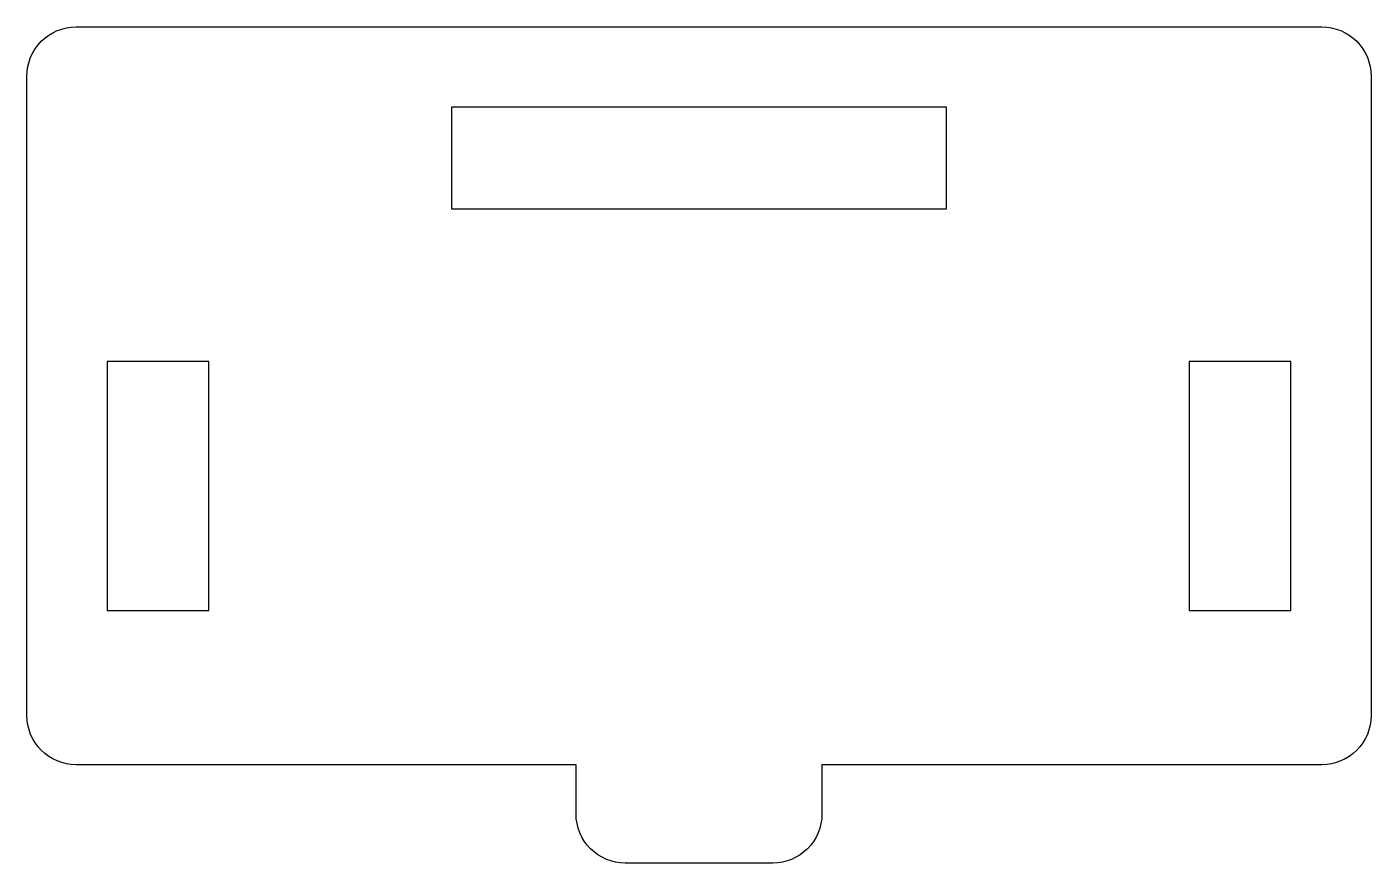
# Model space of a CAD drawing. Header units: millimetres. Extents: x 55.1 to 137.1, y 149.9 to 200.9.
import ezdxf

# ---------------------------------------------------------------- set-up
doc = ezdxf.new("R2010")
doc.units = ezdxf.units.MM
doc.layers.get('0').update_dxf_attribs({"linetype": 'CONTINUOUS'})

msp = doc.modelspace()

# ---------------------------------------------------------------- linework, layer by layer
msp.add_lwpolyline([(137.074, 158.864, -0.414214), (134.074, 155.864), (103.574, 155.864), (103.574, 152.864, -0.414214), (100.574, 149.864), (91.574, 149.864, -0.414214), (88.574, 152.864), (88.574, 155.864), (58.074, 155.864, -0.414214), (55.074, 158.864), (55.074, 197.864, -0.414214), (58.074, 200.864), (134.074, 200.864, -0.414214), (137.074, 197.864)], format="xyb", close=True)
for points in [[(111.174, 189.764), (111.174, 195.964), (80.974, 195.964), (80.974, 189.764)], [(66.174, 180.464), (59.974, 180.464), (59.974, 165.264), (66.174, 165.264)], [(132.174, 180.464), (125.974, 180.464), (125.974, 165.264), (132.174, 165.264)]]:
    msp.add_lwpolyline(points, close=True)

doc.saveas('drawing.dxf')
